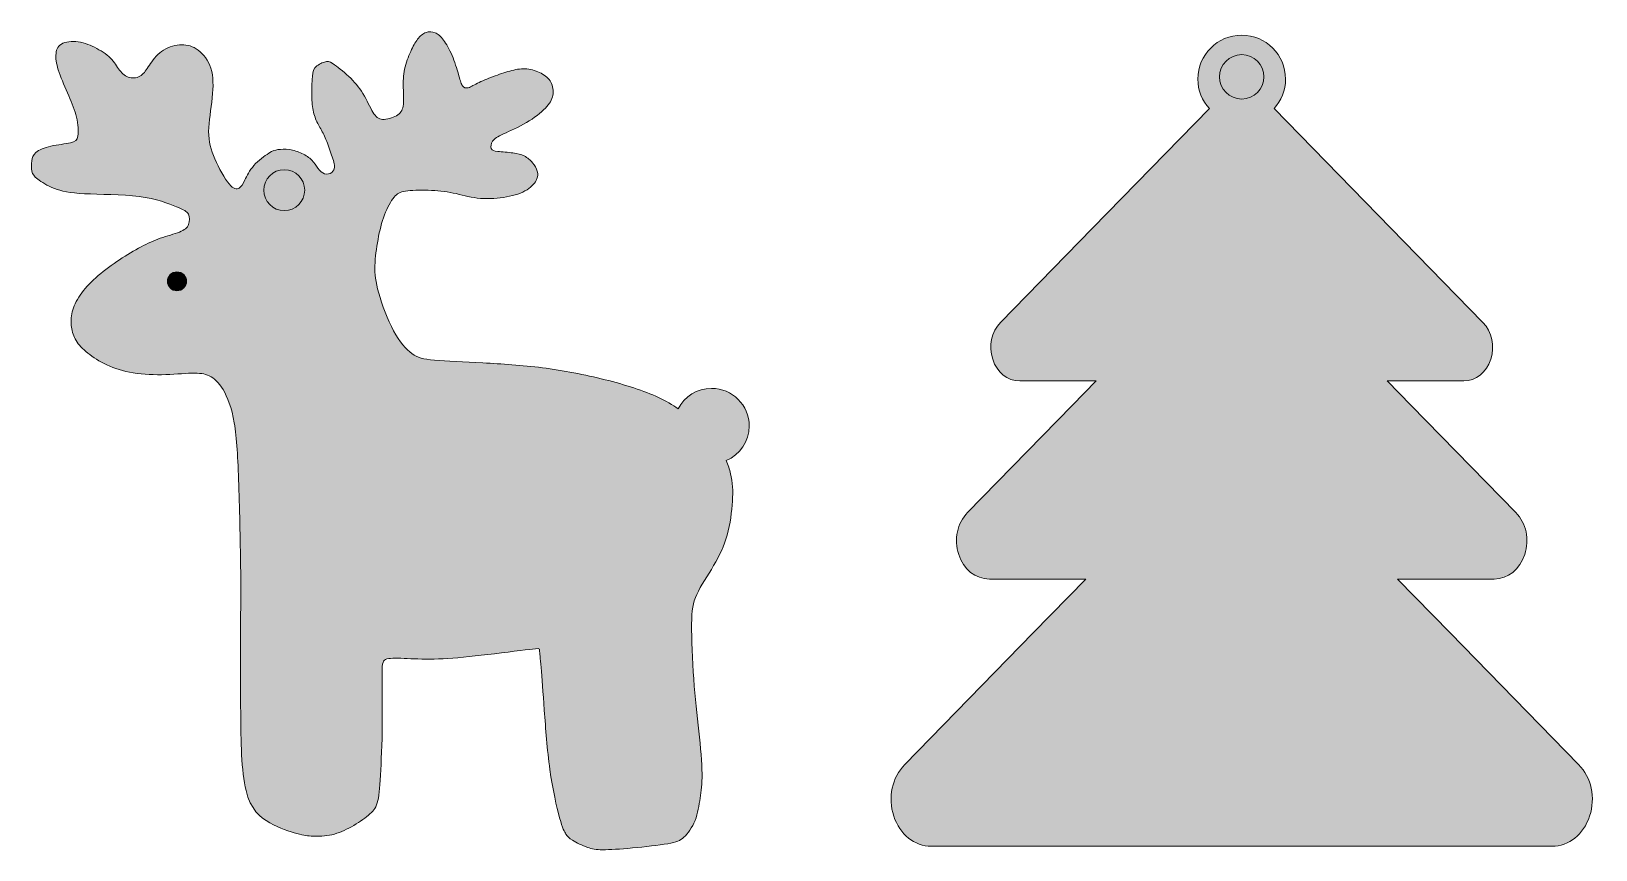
# Model space of a CAD drawing. Header units: centimetres. Extents: x -14 to 13.7, y 1.1 to 8.6.
# Drawn here: x -14 to -0.61, y 1.31 to 8.32 of the extents above; entities that cross this region are included whole.
import ezdxf

# ---------------------------------------------------------------- set-up
doc = ezdxf.new("R2010")
doc.units = ezdxf.units.CM
doc.header["$MEASUREMENT"] = 0
doc.layers.add('layer 1', color=7, linetype='Continuous')

msp = doc.modelspace()

# ---------------------------------------------------------------- hatches: boundary and pattern name
at = {"layer": 'layer 1', "true_color": 0xebecec}
h = msp.add_hatch(color=7, dxfattribs=at)
edge = h.paths.add_edge_path()
edge.add_spline(control_points=[(-12.15876, 1.81996), (-12.11813, 1.65618), (-12.03978, 1.59004), (-11.95612, 1.54274), (-11.87243, 1.49543), (-11.78344, 1.46694), (-11.72299, 1.45067), (-11.66253, 1.43439), (-11.6306, 1.43032), (-11.58514, 1.4288), (-11.53968, 1.42728), (-11.48068, 1.42828), (-11.42362, 1.44099), (-11.36654, 1.45372), (-11.3114, 1.47813), (-11.25723, 1.50865), (-11.20306, 1.53918), (-11.14986, 1.5758), (-11.11165, 1.60683), (-11.07344, 1.63786), (-11.05023, 1.66329), (-11.03573, 1.71263), (-11.0212, 1.76197), (-11.01541, 1.83524), (-11.00863, 1.94968), (-11.00186, 2.06413), (-10.99412, 2.21978), (-10.99268, 2.38459), (-10.99123, 2.54941), (-10.99606, 2.72336), (-10.9951, 2.82003), (-10.99412, 2.91667), (-10.98735, 2.936), (-10.95253, 2.94465), (-10.91771, 2.9533), (-10.85484, 2.95125), (-10.77891, 2.94821), (-10.70297, 2.94514), (-10.61399, 2.94108), (-10.51145, 2.94465), (-10.40891, 2.9482), (-10.29284, 2.9594), (-10.14581, 2.97619), (-9.99877, 2.99297), (-9.82079, 3.01536), (-9.73325, 3.02655), (-9.64572, 3.03773), (-9.64861, 3.03773), (-9.64764, 3.01689), (-9.64668, 2.99603), (-9.64185, 2.95431), (-9.63459, 2.87038), (-9.62733, 2.78645), (-9.61765, 2.66029), (-9.60653, 2.50566), (-9.59541, 2.35103), (-9.58283, 2.1679), (-9.55913, 1.99902), (-9.53543, 1.83014), (-9.50062, 1.67549), (-9.47546, 1.58445), (-9.45031, 1.49339), (-9.43485, 1.46592), (-9.4213, 1.44558), (-9.40775, 1.42524), (-9.39615, 1.41201), (-9.36423, 1.39268), (-9.33231, 1.37335), (-9.28008, 1.34791), (-9.23848, 1.33267), (-9.19688, 1.31739), (-9.16593, 1.3123), (-9.10644, 1.3123), (-9.04696, 1.3123), (-8.95893, 1.31739), (-8.8535, 1.32706), (-8.74806, 1.33672), (-8.62521, 1.35097), (-8.54977, 1.36369), (-8.47431, 1.37639), (-8.44626, 1.3876), (-8.41288, 1.41913), (-8.37951, 1.45067), (-8.34082, 1.50254), (-8.31665, 1.56309), (-8.29247, 1.62361), (-8.28279, 1.6928), (-8.2736, 1.75434), (-8.2644, 1.81589), (-8.2557, 1.86981), (-8.25715, 1.9629), (-8.2586, 2.05599), (-8.27022, 2.18825), (-8.28471, 2.32662), (-8.29922, 2.46497), (-8.31664, 2.60943), (-8.32874, 2.77323), (-8.34081, 2.93701), (-8.3476, 3.12013), (-8.34663, 3.24171), (-8.34566, 3.36329), (-8.33696, 3.42331), (-8.30262, 3.49707), (-8.26827, 3.57082), (-8.2083, 3.65831), (-8.15849, 3.74327), (-8.10868, 3.82821), (-8.06901, 3.91062), (-8.04242, 4.00523), (-8.01582, 4.09985), (-8.00227, 4.20666), (-7.99695, 4.29517), (-7.99162, 4.38369), (-7.99453, 4.45388), (-8.01291, 4.53019), (-8.02165, 4.56645), (-8.03388, 4.60409), (-8.05017, 4.64197), (-7.93463, 4.69079), (-7.85354, 4.80516), (-7.85354, 4.93851), (-7.85354, 5.11625), (-7.99761, 5.26029), (-8.17532, 5.26029), (-8.29987, 5.26029), (-8.40788, 5.18954), (-8.46137, 5.08602), (-8.51088, 5.11959), (-8.56586, 5.15171), (-8.63004, 5.1818), (-8.75482, 5.24029), (-8.91443, 5.29117), (-9.0871, 5.3344), (-9.25975, 5.37764), (-9.44548, 5.41325), (-9.62298, 5.43613), (-9.80048, 5.45902), (-9.96975, 5.46921), (-10.1313, 5.47785), (-10.29284, 5.48649), (-10.44662, 5.49361), (-10.54579, 5.50227), (-10.64493, 5.5109), (-10.68942, 5.52109), (-10.73925, 5.5572), (-10.78905, 5.59331), (-10.84419, 5.65537), (-10.89595, 5.75152), (-10.9477, 5.84765), (-10.99606, 5.97787), (-11.02363, 6.07554), (-11.05119, 6.1732), (-11.05798, 6.23832), (-11.05603, 6.31004), (-11.05411, 6.38176), (-11.04345, 6.46009), (-11.02943, 6.53488), (-11.01541, 6.60965), (-10.998, 6.68086), (-10.97381, 6.74394), (-10.94963, 6.80701), (-10.91868, 6.86194), (-10.89208, 6.89552), (-10.86547, 6.92909), (-10.84322, 6.94131), (-10.79487, 6.94842), (-10.7465, 6.95555), (-10.67201, 6.95759), (-10.59899, 6.95504), (-10.52595, 6.95249), (-10.45438, 6.94538), (-10.38618, 6.93165), (-10.31798, 6.91791), (-10.25317, 6.89755), (-10.18063, 6.88892), (-10.10809, 6.88027), (-10.02779, 6.88332), (-9.95573, 6.894), (-9.88367, 6.90467), (-9.81983, 6.923), (-9.77194, 6.94944), (-9.72407, 6.97589), (-9.69214, 7.01049), (-9.67617, 7.03999), (-9.66023, 7.06949), (-9.66023, 7.09391), (-9.66699, 7.11833), (-9.67376, 7.14275), (-9.6873, 7.16715), (-9.70665, 7.19005), (-9.72599, 7.21294), (-9.75114, 7.2343), (-9.77824, 7.24855), (-9.80531, 7.26278), (-9.83433, 7.2699), (-9.87544, 7.275), (-9.91655, 7.28008), (-9.96975, 7.28314), (-10.00409, 7.28721), (-10.03843, 7.29128), (-10.05391, 7.29636), (-10.06019, 7.31213), (-10.06648, 7.3279), (-10.06358, 7.35435), (-10.04859, 7.37572), (-10.03359, 7.39708), (-10.00651, 7.41335), (-9.95477, 7.43777), (-9.90302, 7.46219), (-9.8266, 7.49473), (-9.75985, 7.5339), (-9.69311, 7.57307), (-9.63604, 7.61886), (-9.59784, 7.65803), (-9.55963, 7.6972), (-9.54027, 7.72975), (-9.53351, 7.7674), (-9.52673, 7.80503), (-9.53253, 7.84776), (-9.55044, 7.88084), (-9.56833, 7.91389), (-9.59831, 7.93729), (-9.63459, 7.95611), (-9.67086, 7.97492), (-9.71341, 7.98918), (-9.75549, 7.99326), (-9.79758, 7.99731), (-9.83917, 7.99122), (-9.88415, 7.98002), (-9.92913, 7.96883), (-9.9775, 7.95256), (-10.02634, 7.93475), (-10.07519, 7.91695), (-10.12453, 7.89761), (-10.16419, 7.87828), (-10.20385, 7.85896), (-10.23383, 7.83962), (-10.25704, 7.83302), (-10.28026, 7.8264), (-10.29671, 7.8325), (-10.3088, 7.85183), (-10.32088, 7.87116), (-10.32862, 7.90372), (-10.34168, 7.95001), (-10.35474, 7.9963), (-10.37311, 8.05632), (-10.39586, 8.10922), (-10.41858, 8.16212), (-10.44568, 8.2079), (-10.46985, 8.24046), (-10.49403, 8.27301), (-10.51531, 8.29234), (-10.53998, 8.30303), (-10.56464, 8.31372), (-10.59269, 8.31574), (-10.61881, 8.30609), (-10.64493, 8.29641), (-10.66911, 8.27505), (-10.6904, 8.24758), (-10.71167, 8.22012), (-10.73006, 8.18654), (-10.74989, 8.1428), (-10.76971, 8.09905), (-10.791, 8.04513), (-10.80211, 7.99223), (-10.81324, 7.93932), (-10.81421, 7.88744), (-10.81277, 7.832), (-10.81132, 7.77655), (-10.80744, 7.71754), (-10.81421, 7.67634), (-10.82098, 7.63514), (-10.8384, 7.61174), (-10.87176, 7.59292), (-10.90514, 7.5741), (-10.95446, 7.55985), (-10.99025, 7.56189), (-11.02605, 7.56392), (-11.0483, 7.58223), (-11.07297, 7.62294), (-11.09762, 7.66363), (-11.12471, 7.7267), (-11.15856, 7.78214), (-11.19241, 7.83758), (-11.23305, 7.88541), (-11.27996, 7.93017), (-11.32687, 7.97492), (-11.38008, 8.01664), (-11.41394, 8.03802), (-11.44779, 8.05937), (-11.46231, 8.06039), (-11.48793, 8.05225), (-11.51356, 8.04411), (-11.55033, 8.02682), (-11.56967, 8.00189), (-11.58902, 7.97696), (-11.59095, 7.94442), (-11.59289, 7.9027), (-11.59482, 7.86099), (-11.59676, 7.81011), (-11.59578, 7.76128), (-11.59482, 7.71245), (-11.59095, 7.66566), (-11.58127, 7.62446), (-11.5716, 7.58326), (-11.55613, 7.54765), (-11.53921, 7.51559), (-11.52228, 7.48354), (-11.50389, 7.45507), (-11.48697, 7.41794), (-11.47004, 7.38081), (-11.45456, 7.33501), (-11.43859, 7.29025), (-11.42264, 7.24549), (-11.4062, 7.20175), (-11.40281, 7.17021), (-11.39942, 7.13867), (-11.40909, 7.11934), (-11.42554, 7.10713), (-11.44199, 7.09492), (-11.4652, 7.08983), (-11.48648, 7.09644), (-11.50776, 7.10306), (-11.52711, 7.12137), (-11.54355, 7.14325), (-11.55999, 7.16513), (-11.57353, 7.19056), (-11.5953, 7.21294), (-11.61707, 7.23532), (-11.64705, 7.25464), (-11.68042, 7.27042), (-11.7138, 7.28618), (-11.75055, 7.2984), (-11.78683, 7.30348), (-11.8231, 7.30856), (-11.85889, 7.30654), (-11.88549, 7.30297), (-11.9121, 7.2994), (-11.92951, 7.29432), (-11.96482, 7.27195), (-12.00012, 7.24956), (-12.05331, 7.20988), (-12.09105, 7.16715), (-12.12877, 7.12442), (-12.15102, 7.07864), (-12.16843, 7.04355), (-12.18584, 7.00845), (-12.19841, 6.98403), (-12.21824, 6.97285), (-12.23807, 6.96166), (-12.26516, 6.96369), (-12.30337, 7.00947), (-12.34158, 7.05526), (-12.39091, 7.14477), (-12.42524, 7.22362), (-12.45958, 7.30247), (-12.47892, 7.37063), (-12.47845, 7.4576), (-12.47797, 7.5446), (-12.45764, 7.6504), (-12.44749, 7.74654), (-12.43733, 7.84268), (-12.43733, 7.92915), (-12.45909, 7.99884), (-12.48087, 8.06852), (-12.5244, 8.12143), (-12.56889, 8.1545), (-12.61339, 8.18756), (-12.65885, 8.20078), (-12.70963, 8.20028), (-12.76042, 8.19977), (-12.81652, 8.18552), (-12.86344, 8.15551), (-12.91035, 8.12551), (-12.94807, 8.07971), (-12.97563, 8.04005), (-13.0032, 8.00037), (-13.02062, 7.96679), (-13.04674, 7.94493), (-13.07285, 7.92304), (-13.10767, 7.91288), (-13.14104, 7.91745), (-13.17441, 7.92203), (-13.20634, 7.94136), (-13.23101, 7.97036), (-13.25567, 7.99935), (-13.27308, 8.03802), (-13.30549, 8.07361), (-13.33789, 8.10922), (-13.38529, 8.14178), (-13.43559, 8.16874), (-13.48588, 8.1957), (-13.5391, 8.21706), (-13.59374, 8.22468), (-13.64839, 8.23232), (-13.70449, 8.22621), (-13.73835, 8.20586), (-13.77221, 8.18552), (-13.78382, 8.15093), (-13.78527, 8.11024), (-13.78672, 8.06955), (-13.77801, 8.02275), (-13.75721, 7.96273), (-13.73642, 7.9027), (-13.70353, 7.82945), (-13.67499, 7.76383), (-13.64647, 7.69821), (-13.62227, 7.64022), (-13.60825, 7.5802), (-13.59423, 7.52018), (-13.59035, 7.45812), (-13.59664, 7.42048), (-13.60293, 7.38284), (-13.61937, 7.36962), (-13.66146, 7.36046), (-13.70354, 7.35129), (-13.77124, 7.34621), (-13.82782, 7.33349), (-13.88442, 7.32078), (-13.92987, 7.30043), (-13.95599, 7.27907), (-13.98211, 7.2577), (-13.98888, 7.23532), (-13.99226, 7.20683), (-13.99566, 7.17834), (-13.99566, 7.14376), (-13.98985, 7.11782), (-13.98406, 7.09188), (-13.97244, 7.07458), (-13.94101, 7.05016), (-13.90957, 7.02574), (-13.8583, 6.9942), (-13.79833, 6.97081), (-13.73835, 6.9474), (-13.66967, 6.93215), (-13.54054, 6.92553), (-13.41141, 6.91892), (-13.22181, 6.92096), (-13.07381, 6.90162), (-12.92583, 6.8823), (-12.81941, 6.8416), (-12.75413, 6.81465), (-12.68883, 6.78768), (-12.66465, 6.77445), (-12.65208, 6.75004), (-12.6395, 6.72563), (-12.63853, 6.69003), (-12.64966, 6.66255), (-12.66078, 6.63508), (-12.684, 6.61576), (-12.72753, 6.59795), (-12.77105, 6.58015), (-12.83489, 6.56386), (-12.89197, 6.54403), (-12.94903, 6.52419), (-12.99935, 6.50078), (-13.05642, 6.47028), (-13.11348, 6.43975), (-13.17733, 6.4021), (-13.24067, 6.3604), (-13.30404, 6.31868), (-13.36692, 6.2729), (-13.42253, 6.22509), (-13.47815, 6.17727), (-13.52652, 6.12742), (-13.56375, 6.07758), (-13.60099, 6.02772), (-13.62711, 5.97787), (-13.64114, 5.93107), (-13.65517, 5.88428), (-13.65709, 5.84054), (-13.65323, 5.79933), (-13.64936, 5.75813), (-13.63969, 5.71946), (-13.61986, 5.68284), (-13.60003, 5.64621), (-13.57004, 5.61163), (-13.52894, 5.57602), (-13.48783, 5.54041), (-13.43559, 5.50379), (-13.3732, 5.47226), (-13.31082, 5.44072), (-13.23826, 5.41426), (-13.15459, 5.39799), (-13.07092, 5.38172), (-12.97612, 5.3756), (-12.88133, 5.37713), (-12.78654, 5.37865), (-12.69174, 5.38781), (-12.62354, 5.38985), (-12.55535, 5.39188), (-12.51374, 5.3868), (-12.47313, 5.36696), (-12.4325, 5.34712), (-12.39283, 5.31253), (-12.35511, 5.24946), (-12.31739, 5.18637), (-12.28159, 5.09482), (-12.25934, 4.96459), (-12.23709, 4.83437), (-12.22839, 4.66549), (-12.22066, 4.43405), (-12.21292, 4.20259), (-12.20615, 3.90858), (-12.20422, 3.68985), (-12.20227, 3.47112), (-12.20519, 3.32768), (-12.20615, 3.14303), (-12.20711, 2.95838), (-12.20615, 2.73253), (-12.20422, 2.48887), (-12.20227, 2.24522), (-12.19938, 1.98376), (-12.15876, 1.81996)], knot_values=[0, 0, 0, 0, 0.00584795, 0.00584795, 0.00584795, 0.01169591, 0.01169591, 0.01169591, 0.01754386, 0.01754386, 0.01754386, 0.02339181, 0.02339181, 0.02339181, 0.02923977, 0.02923977, 0.02923977, 0.03508772, 0.03508772, 0.03508772, 0.04093567, 0.04093567, 0.04093567, 0.04678363, 0.04678363, 0.04678363, 0.05263158, 0.05263158, 0.05263158, 0.05847953, 0.05847953, 0.05847953, 0.06432749, 0.06432749, 0.06432749, 0.07017544, 0.07017544, 0.07017544, 0.07602339, 0.07602339, 0.07602339, 0.08187135, 0.08187135, 0.08187135, 0.0877193, 0.0877193, 0.0877193, 0.09356725, 0.09356725, 0.09356725, 0.0994152, 0.0994152, 0.0994152, 0.10526316, 0.10526316, 0.10526316, 0.11111111, 0.11111111, 0.11111111, 0.11695906, 0.11695906, 0.11695906, 0.12280702, 0.12280702, 0.12280702, 0.12865497, 0.12865497, 0.12865497, 0.13450292, 0.13450292, 0.13450292, 0.14035088, 0.14035088, 0.14035088, 0.14619883, 0.14619883, 0.14619883, 0.15204678, 0.15204678, 0.15204678, 0.15789474, 0.15789474, 0.15789474, 0.16374269, 0.16374269, 0.16374269, 0.16959064, 0.16959064, 0.16959064, 0.1754386, 0.1754386, 0.1754386, 0.18128655, 0.18128655, 0.18128655, 0.1871345, 0.1871345, 0.1871345, 0.19298246, 0.19298246, 0.19298246, 0.19883041, 0.19883041, 0.19883041, 0.20467836, 0.20467836, 0.20467836, 0.21052632, 0.21052632, 0.21052632, 0.21637427, 0.21637427, 0.21637427, 0.22222222, 0.22222222, 0.22222222, 0.22807018, 0.22807018, 0.22807018, 0.23391813, 0.23391813, 0.23391813, 0.23976608, 0.23976608, 0.23976608, 0.24561404, 0.24561404, 0.24561404, 0.25146199, 0.25146199, 0.25146199, 0.25730994, 0.25730994, 0.25730994, 0.26315789, 0.26315789, 0.26315789, 0.26900585, 0.26900585, 0.26900585, 0.2748538, 0.2748538, 0.2748538, 0.28070175, 0.28070175, 0.28070175, 0.28654971, 0.28654971, 0.28654971, 0.29239766, 0.29239766, 0.29239766, 0.29824561, 0.29824561, 0.29824561, 0.30409357, 0.30409357, 0.30409357, 0.30994152, 0.30994152, 0.30994152, 0.31578947, 0.31578947, 0.31578947, 0.32163743, 0.32163743, 0.32163743, 0.32748538, 0.32748538, 0.32748538, 0.33333333, 0.33333333, 0.33333333, 0.33918129, 0.33918129, 0.33918129, 0.34502924, 0.34502924, 0.34502924, 0.35087719, 0.35087719, 0.35087719, 0.35672515, 0.35672515, 0.35672515, 0.3625731, 0.3625731, 0.3625731, 0.36842105, 0.36842105, 0.36842105, 0.37426901, 0.37426901, 0.37426901, 0.38011696, 0.38011696, 0.38011696, 0.38596491, 0.38596491, 0.38596491, 0.39181287, 0.39181287, 0.39181287, 0.39766082, 0.39766082, 0.39766082, 0.40350877, 0.40350877, 0.40350877, 0.40935673, 0.40935673, 0.40935673, 0.41520468, 0.41520468, 0.41520468, 0.42105263, 0.42105263, 0.42105263, 0.42690058, 0.42690058, 0.42690058, 0.43274854, 0.43274854, 0.43274854, 0.43859649, 0.43859649, 0.43859649, 0.44444444, 0.44444444, 0.44444444, 0.4502924, 0.4502924, 0.4502924, 0.45614035, 0.45614035, 0.45614035, 0.4619883, 0.4619883, 0.4619883, 0.46783626, 0.46783626, 0.46783626, 0.47368421, 0.47368421, 0.47368421, 0.47953216, 0.47953216, 0.47953216, 0.48538012, 0.48538012, 0.48538012, 0.49122807, 0.49122807, 0.49122807, 0.49707602, 0.49707602, 0.49707602, 0.50292398, 0.50292398, 0.50292398, 0.50877193, 0.50877193, 0.50877193, 0.51461988, 0.51461988, 0.51461988, 0.52046784, 0.52046784, 0.52046784, 0.52631579, 0.52631579, 0.52631579, 0.53216374, 0.53216374, 0.53216374, 0.5380117, 0.5380117, 0.5380117, 0.54385965, 0.54385965, 0.54385965, 0.5497076, 0.5497076, 0.5497076, 0.55555556, 0.55555556, 0.55555556, 0.56140351, 0.56140351, 0.56140351, 0.56725146, 0.56725146, 0.56725146, 0.57309942, 0.57309942, 0.57309942, 0.57894737, 0.57894737, 0.57894737, 0.58479532, 0.58479532, 0.58479532, 0.59064327, 0.59064327, 0.59064327, 0.59649123, 0.59649123, 0.59649123, 0.60233918, 0.60233918, 0.60233918, 0.60818713, 0.60818713, 0.60818713, 0.61403509, 0.61403509, 0.61403509, 0.61988304, 0.61988304, 0.61988304, 0.62573099, 0.62573099, 0.62573099, 0.63157895, 0.63157895, 0.63157895, 0.6374269, 0.6374269, 0.6374269, 0.64327485, 0.64327485, 0.64327485, 0.64912281, 0.64912281, 0.64912281, 0.65497076, 0.65497076, 0.65497076, 0.66081871, 0.66081871, 0.66081871, 0.66666667, 0.66666667, 0.66666667, 0.67251462, 0.67251462, 0.67251462, 0.67836257, 0.67836257, 0.67836257, 0.68421053, 0.68421053, 0.68421053, 0.69005848, 0.69005848, 0.69005848, 0.69590643, 0.69590643, 0.69590643, 0.70175439, 0.70175439, 0.70175439, 0.70760234, 0.70760234, 0.70760234, 0.71345029, 0.71345029, 0.71345029, 0.71929825, 0.71929825, 0.71929825, 0.7251462, 0.7251462, 0.7251462, 0.73099415, 0.73099415, 0.73099415, 0.73684211, 0.73684211, 0.73684211, 0.74269006, 0.74269006, 0.74269006, 0.74853801, 0.74853801, 0.74853801, 0.75438596, 0.75438596, 0.75438596, 0.76023392, 0.76023392, 0.76023392, 0.76608187, 0.76608187, 0.76608187, 0.77192982, 0.77192982, 0.77192982, 0.77777778, 0.77777778, 0.77777778, 0.78362573, 0.78362573, 0.78362573, 0.78947368, 0.78947368, 0.78947368, 0.79532164, 0.79532164, 0.79532164, 0.80116959, 0.80116959, 0.80116959, 0.80701754, 0.80701754, 0.80701754, 0.8128655, 0.8128655, 0.8128655, 0.81871345, 0.81871345, 0.81871345, 0.8245614, 0.8245614, 0.8245614, 0.83040936, 0.83040936, 0.83040936, 0.83625731, 0.83625731, 0.83625731, 0.84210526, 0.84210526, 0.84210526, 0.84795322, 0.84795322, 0.84795322, 0.85380117, 0.85380117, 0.85380117, 0.85964912, 0.85964912, 0.85964912, 0.86549708, 0.86549708, 0.86549708, 0.87134503, 0.87134503, 0.87134503, 0.87719298, 0.87719298, 0.87719298, 0.88304094, 0.88304094, 0.88304094, 0.88888889, 0.88888889, 0.88888889, 0.89473684, 0.89473684, 0.89473684, 0.9005848, 0.9005848, 0.9005848, 0.90643275, 0.90643275, 0.90643275, 0.9122807, 0.9122807, 0.9122807, 0.91812865, 0.91812865, 0.91812865, 0.92397661, 0.92397661, 0.92397661, 0.92982456, 0.92982456, 0.92982456, 0.93567251, 0.93567251, 0.93567251, 0.94152047, 0.94152047, 0.94152047, 0.94736842, 0.94736842, 0.94736842, 0.95321637, 0.95321637, 0.95321637, 0.95906433, 0.95906433, 0.95906433, 0.96491228, 0.96491228, 0.96491228, 0.97076023, 0.97076023, 0.97076023, 0.97660819, 0.97660819, 0.97660819, 0.98245614, 0.98245614, 0.98245614, 0.98830409, 0.98830409, 0.98830409, 0.99415205, 0.99415205, 0.99415205, 1, 1, 1, 1], degree=3, periodic=1)
h = msp.add_hatch(color=7, dxfattribs=at)
edge = h.paths.add_edge_path()
edge.add_spline(control_points=[(-3.36363, 7.65428), (-3.36363, 7.65428), (-2.36437, 6.63096), (-2.36437, 6.63096), (-2.36437, 6.63096), (-1.57722, 5.82486), (-1.57722, 5.82486), (-1.49877, 5.74452), (-1.47274, 5.62257), (-1.50982, 5.50913), (-1.5469, 5.3957), (-1.63614, 5.3243), (-1.74085, 5.3243), (-1.74085, 5.3243), (-2.39567, 5.3243), (-2.39567, 5.3243), (-2.39567, 5.3243), (-2.19017, 5.11386), (-2.19017, 5.11386), (-2.19017, 5.11386), (-1.29555, 4.19769), (-1.29555, 4.19769), (-1.20639, 4.10638), (-1.1768, 3.96779), (-1.21894, 3.83886), (-1.26109, 3.70994), (-1.36251, 3.6288), (-1.48151, 3.6288), (-1.48151, 3.6288), (-2.3076, 3.6288), (-2.3076, 3.6288), (-2.3076, 3.6288), (-1.85755, 3.16791), (-1.85755, 3.16791), (-1.85755, 3.16791), (-0.75772, 2.0416), (-0.75772, 2.0416), (-0.64811, 1.92935), (-0.61172, 1.75896), (-0.66354, 1.60048), (-0.71535, 1.44197), (-0.84003, 1.34222), (-0.98633, 1.34222), (-0.98633, 1.34222), (-3.64031, 1.34222), (-3.64031, 1.34222), (-3.64031, 1.34222), (-6.29429, 1.34222), (-6.29429, 1.34222), (-6.44059, 1.34222), (-6.56527, 1.44197), (-6.61708, 1.60048), (-6.6689, 1.75896), (-6.63251, 1.92935), (-6.5229, 2.0416), (-6.5229, 2.0416), (-5.42307, 3.16791), (-5.42307, 3.16791), (-5.42307, 3.16791), (-4.97302, 3.6288), (-4.97302, 3.6288), (-4.97302, 3.6288), (-5.79911, 3.6288), (-5.79911, 3.6288), (-5.91811, 3.6288), (-6.01953, 3.70994), (-6.06168, 3.83886), (-6.10382, 3.96779), (-6.07423, 4.10638), (-5.98507, 4.19769), (-5.98507, 4.19769), (-5.09045, 5.11386), (-5.09045, 5.11386), (-5.09045, 5.11386), (-4.88495, 5.3243), (-4.88495, 5.3243), (-4.88495, 5.3243), (-5.53977, 5.3243), (-5.53977, 5.3243), (-5.64448, 5.3243), (-5.73372, 5.3957), (-5.7708, 5.50913), (-5.80788, 5.62257), (-5.78185, 5.74452), (-5.7034, 5.82486), (-5.7034, 5.82486), (-4.91625, 6.63096), (-4.91625, 6.63096), (-4.91625, 6.63096), (-3.91699, 7.65428), (-3.91699, 7.65428), (-3.97805, 7.72098), (-4.01531, 7.80983), (-4.01531, 7.90739), (-4.01531, 8.11451), (-3.84742, 8.28238), (-3.64031, 8.28238), (-3.4332, 8.28238), (-3.26531, 8.11451), (-3.26531, 7.90739), (-3.26531, 7.80983), (-3.30257, 7.72098), (-3.36363, 7.65428)], knot_values=[0, 0, 0, 0, 0.02941176, 0.02941176, 0.02941176, 0.05882353, 0.05882353, 0.05882353, 0.08823529, 0.08823529, 0.08823529, 0.11764706, 0.11764706, 0.11764706, 0.14705882, 0.14705882, 0.14705882, 0.17647059, 0.17647059, 0.17647059, 0.20588235, 0.20588235, 0.20588235, 0.23529412, 0.23529412, 0.23529412, 0.26470588, 0.26470588, 0.26470588, 0.29411765, 0.29411765, 0.29411765, 0.32352941, 0.32352941, 0.32352941, 0.35294118, 0.35294118, 0.35294118, 0.38235294, 0.38235294, 0.38235294, 0.41176471, 0.41176471, 0.41176471, 0.44117647, 0.44117647, 0.44117647, 0.47058824, 0.47058824, 0.47058824, 0.5, 0.5, 0.5, 0.52941176, 0.52941176, 0.52941176, 0.55882353, 0.55882353, 0.55882353, 0.58823529, 0.58823529, 0.58823529, 0.61764706, 0.61764706, 0.61764706, 0.64705882, 0.64705882, 0.64705882, 0.67647059, 0.67647059, 0.67647059, 0.70588235, 0.70588235, 0.70588235, 0.73529412, 0.73529412, 0.73529412, 0.76470588, 0.76470588, 0.76470588, 0.79411765, 0.79411765, 0.79411765, 0.82352941, 0.82352941, 0.82352941, 0.85294118, 0.85294118, 0.85294118, 0.88235294, 0.88235294, 0.88235294, 0.91176471, 0.91176471, 0.91176471, 0.94117647, 0.94117647, 0.94117647, 0.97058824, 0.97058824, 0.97058824, 1, 1, 1, 1], degree=3, periodic=1)
at = {"layer": 'layer 1', "true_color": 0xfefefe}
h = msp.add_hatch(color=7, dxfattribs=at)
edge = h.paths.add_edge_path()
edge.add_spline(control_points=[(-3.64031, 8.11594), (-3.53538, 8.11594), (-3.45031, 8.03088), (-3.45031, 7.92594), (-3.45031, 7.821), (-3.53538, 7.73594), (-3.64031, 7.73594), (-3.74524, 7.73594), (-3.83031, 7.821), (-3.83031, 7.92594), (-3.83031, 8.03088), (-3.74524, 8.11594), (-3.64031, 8.11594)], knot_values=[0, 0, 0, 0, 0.25, 0.25, 0.25, 0.5, 0.5, 0.5, 0.75, 0.75, 0.75, 1, 1, 1, 1], degree=3, periodic=1)
h = msp.add_hatch(color=7, dxfattribs=at)
edge = h.paths.add_edge_path()
edge.add_arc((-11.83146, 6.95608), 0.175, 90, 450)
at = {"layer": 'layer 1', "true_color": 0x2b2a29}
h = msp.add_hatch(color=250, dxfattribs=at)
edge = h.paths.add_edge_path()
edge.add_ellipse((-12.74921, 6.17619), major_axis=(0.08182, 0), ratio=0.98716695, start_angle=0, end_angle=360)

# ---------------------------------------------------------------- linework, layer by layer
at = {"layer": 'layer 1', "color": 250, "lineweight": 20}
for centre, major_axis, ratio in [((-11.83146, 6.95608), (0, 0.175), 1), ((-12.74921, 6.17619), (0.08182, 0), 0.98716695)]:
    msp.add_ellipse(centre, major_axis=major_axis, ratio=ratio, dxfattribs=at)
for points, knots in [([(-12.15876, 1.81996), (-12.11813, 1.65618), (-12.03978, 1.59004), (-11.95612, 1.54274), (-11.87243, 1.49543), (-11.78344, 1.46694), (-11.72299, 1.45067), (-11.66253, 1.43439), (-11.6306, 1.43032), (-11.58514, 1.4288), (-11.53968, 1.42728), (-11.48068, 1.42828), (-11.42362, 1.44099), (-11.36654, 1.45372), (-11.3114, 1.47813), (-11.25723, 1.50865), (-11.20306, 1.53918), (-11.14986, 1.5758), (-11.11165, 1.60683), (-11.07344, 1.63786), (-11.05023, 1.66329), (-11.03573, 1.71263), (-11.0212, 1.76197), (-11.01541, 1.83524), (-11.00863, 1.94968), (-11.00186, 2.06413), (-10.99412, 2.21978), (-10.99268, 2.38459), (-10.99123, 2.54941), (-10.99606, 2.72336), (-10.9951, 2.82003), (-10.99412, 2.91667), (-10.98735, 2.936), (-10.95253, 2.94465), (-10.91771, 2.9533), (-10.85484, 2.95125), (-10.77891, 2.94821), (-10.70297, 2.94514), (-10.61399, 2.94108), (-10.51145, 2.94465), (-10.40891, 2.9482), (-10.29284, 2.9594), (-10.14581, 2.97619), (-9.99877, 2.99297), (-9.82079, 3.01536), (-9.73325, 3.02655), (-9.64572, 3.03773), (-9.64861, 3.03773), (-9.64764, 3.01689), (-9.64668, 2.99603), (-9.64185, 2.95431), (-9.63459, 2.87038), (-9.62733, 2.78645), (-9.61765, 2.66029), (-9.60653, 2.50566), (-9.59541, 2.35103), (-9.58283, 2.1679), (-9.55913, 1.99902), (-9.53543, 1.83014), (-9.50062, 1.67549), (-9.47546, 1.58445), (-9.45031, 1.49339), (-9.43485, 1.46592), (-9.4213, 1.44558), (-9.40775, 1.42524), (-9.39615, 1.41201), (-9.36423, 1.39268), (-9.33231, 1.37335), (-9.28008, 1.34791), (-9.23848, 1.33267), (-9.19688, 1.31739), (-9.16593, 1.3123), (-9.10644, 1.3123), (-9.04696, 1.3123), (-8.95893, 1.31739), (-8.8535, 1.32706), (-8.74806, 1.33672), (-8.62521, 1.35097), (-8.54977, 1.36369), (-8.47431, 1.37639), (-8.44626, 1.3876), (-8.41288, 1.41913), (-8.37951, 1.45067), (-8.34082, 1.50254), (-8.31665, 1.56309), (-8.29247, 1.62361), (-8.28279, 1.6928), (-8.2736, 1.75434), (-8.2644, 1.81589), (-8.2557, 1.86981), (-8.25715, 1.9629), (-8.2586, 2.05599), (-8.27022, 2.18825), (-8.28471, 2.32662), (-8.29922, 2.46497), (-8.31664, 2.60943), (-8.32874, 2.77323), (-8.34081, 2.93701), (-8.3476, 3.12013), (-8.34663, 3.24171), (-8.34566, 3.36329), (-8.33696, 3.42331), (-8.30262, 3.49707), (-8.26827, 3.57082), (-8.2083, 3.65831), (-8.15849, 3.74327), (-8.10868, 3.82821), (-8.06901, 3.91062), (-8.04242, 4.00523), (-8.01582, 4.09985), (-8.00227, 4.20666), (-7.99695, 4.29517), (-7.99162, 4.38369), (-7.99453, 4.45388), (-8.01291, 4.53019), (-8.02165, 4.56645), (-8.03388, 4.60409), (-8.05017, 4.64197), (-7.93463, 4.69079), (-7.85354, 4.80516), (-7.85354, 4.93851), (-7.85354, 5.11625), (-7.99761, 5.26029), (-8.17532, 5.26029), (-8.29987, 5.26029), (-8.40788, 5.18954), (-8.46137, 5.08602), (-8.51088, 5.11959), (-8.56586, 5.15171), (-8.63004, 5.1818), (-8.75482, 5.24029), (-8.91443, 5.29117), (-9.0871, 5.3344), (-9.25975, 5.37764), (-9.44548, 5.41325), (-9.62298, 5.43613), (-9.80048, 5.45902), (-9.96975, 5.46921), (-10.1313, 5.47785), (-10.29284, 5.48649), (-10.44662, 5.49361), (-10.54579, 5.50227), (-10.64493, 5.5109), (-10.68942, 5.52109), (-10.73925, 5.5572), (-10.78905, 5.59331), (-10.84419, 5.65537), (-10.89595, 5.75152), (-10.9477, 5.84765), (-10.99606, 5.97787), (-11.02363, 6.07554), (-11.05119, 6.1732), (-11.05798, 6.23832), (-11.05603, 6.31004), (-11.05411, 6.38176), (-11.04345, 6.46009), (-11.02943, 6.53488), (-11.01541, 6.60965), (-10.998, 6.68086), (-10.97381, 6.74394), (-10.94963, 6.80701), (-10.91868, 6.86194), (-10.89208, 6.89552), (-10.86547, 6.92909), (-10.84322, 6.94131), (-10.79487, 6.94842), (-10.7465, 6.95555), (-10.67201, 6.95759), (-10.59899, 6.95504), (-10.52595, 6.95249), (-10.45438, 6.94538), (-10.38618, 6.93165), (-10.31798, 6.91791), (-10.25317, 6.89755), (-10.18063, 6.88892), (-10.10809, 6.88027), (-10.02779, 6.88332), (-9.95573, 6.894), (-9.88367, 6.90467), (-9.81983, 6.923), (-9.77194, 6.94944), (-9.72407, 6.97589), (-9.69214, 7.01049), (-9.67617, 7.03999), (-9.66023, 7.06949), (-9.66023, 7.09391), (-9.66699, 7.11833), (-9.67376, 7.14275), (-9.6873, 7.16715), (-9.70665, 7.19005), (-9.72599, 7.21294), (-9.75114, 7.2343), (-9.77824, 7.24855), (-9.80531, 7.26278), (-9.83433, 7.2699), (-9.87544, 7.275), (-9.91655, 7.28008), (-9.96975, 7.28314), (-10.00409, 7.28721), (-10.03843, 7.29128), (-10.05391, 7.29636), (-10.06019, 7.31213), (-10.06648, 7.3279), (-10.06358, 7.35435), (-10.04859, 7.37572), (-10.03359, 7.39708), (-10.00651, 7.41335), (-9.95477, 7.43777), (-9.90302, 7.46219), (-9.8266, 7.49473), (-9.75985, 7.5339), (-9.69311, 7.57307), (-9.63604, 7.61886), (-9.59784, 7.65803), (-9.55963, 7.6972), (-9.54027, 7.72975), (-9.53351, 7.7674), (-9.52673, 7.80503), (-9.53253, 7.84776), (-9.55044, 7.88084), (-9.56833, 7.91389), (-9.59831, 7.93729), (-9.63459, 7.95611), (-9.67086, 7.97492), (-9.71341, 7.98918), (-9.75549, 7.99326), (-9.79758, 7.99731), (-9.83917, 7.99122), (-9.88415, 7.98002), (-9.92913, 7.96883), (-9.9775, 7.95256), (-10.02634, 7.93475), (-10.07519, 7.91695), (-10.12453, 7.89761), (-10.16419, 7.87828), (-10.20385, 7.85896), (-10.23383, 7.83962), (-10.25704, 7.83302), (-10.28026, 7.8264), (-10.29671, 7.8325), (-10.3088, 7.85183), (-10.32088, 7.87116), (-10.32862, 7.90372), (-10.34168, 7.95001), (-10.35474, 7.9963), (-10.37311, 8.05632), (-10.39586, 8.10922), (-10.41858, 8.16212), (-10.44568, 8.2079), (-10.46985, 8.24046), (-10.49403, 8.27301), (-10.51531, 8.29234), (-10.53998, 8.30303), (-10.56464, 8.31372), (-10.59269, 8.31574), (-10.61881, 8.30609), (-10.64493, 8.29641), (-10.66911, 8.27505), (-10.6904, 8.24758), (-10.71167, 8.22012), (-10.73006, 8.18654), (-10.74989, 8.1428), (-10.76971, 8.09905), (-10.791, 8.04513), (-10.80211, 7.99223), (-10.81324, 7.93932), (-10.81421, 7.88744), (-10.81277, 7.832), (-10.81132, 7.77655), (-10.80744, 7.71754), (-10.81421, 7.67634), (-10.82098, 7.63514), (-10.8384, 7.61174), (-10.87176, 7.59292), (-10.90514, 7.5741), (-10.95446, 7.55985), (-10.99025, 7.56189), (-11.02605, 7.56392), (-11.0483, 7.58223), (-11.07297, 7.62294), (-11.09762, 7.66363), (-11.12471, 7.7267), (-11.15856, 7.78214), (-11.19241, 7.83758), (-11.23305, 7.88541), (-11.27996, 7.93017), (-11.32687, 7.97492), (-11.38008, 8.01664), (-11.41394, 8.03802), (-11.44779, 8.05937), (-11.46231, 8.06039), (-11.48793, 8.05225), (-11.51356, 8.04411), (-11.55033, 8.02682), (-11.56967, 8.00189), (-11.58902, 7.97696), (-11.59095, 7.94442), (-11.59289, 7.9027), (-11.59482, 7.86099), (-11.59676, 7.81011), (-11.59578, 7.76128), (-11.59482, 7.71245), (-11.59095, 7.66566), (-11.58127, 7.62446), (-11.5716, 7.58326), (-11.55613, 7.54765), (-11.53921, 7.51559), (-11.52228, 7.48354), (-11.50389, 7.45507), (-11.48697, 7.41794), (-11.47004, 7.38081), (-11.45456, 7.33501), (-11.43859, 7.29025), (-11.42264, 7.24549), (-11.4062, 7.20175), (-11.40281, 7.17021), (-11.39942, 7.13867), (-11.40909, 7.11934), (-11.42554, 7.10713), (-11.44199, 7.09492), (-11.4652, 7.08983), (-11.48648, 7.09644), (-11.50776, 7.10306), (-11.52711, 7.12137), (-11.54355, 7.14325), (-11.55999, 7.16513), (-11.57353, 7.19056), (-11.5953, 7.21294), (-11.61707, 7.23532), (-11.64705, 7.25464), (-11.68042, 7.27042), (-11.7138, 7.28618), (-11.75055, 7.2984), (-11.78683, 7.30348), (-11.8231, 7.30856), (-11.85889, 7.30654), (-11.88549, 7.30297), (-11.9121, 7.2994), (-11.92951, 7.29432), (-11.96482, 7.27195), (-12.00012, 7.24956), (-12.05331, 7.20988), (-12.09105, 7.16715), (-12.12877, 7.12442), (-12.15102, 7.07864), (-12.16843, 7.04355), (-12.18584, 7.00845), (-12.19841, 6.98403), (-12.21824, 6.97285), (-12.23807, 6.96166), (-12.26516, 6.96369), (-12.30337, 7.00947), (-12.34158, 7.05526), (-12.39091, 7.14477), (-12.42524, 7.22362), (-12.45958, 7.30247), (-12.47892, 7.37063), (-12.47845, 7.4576), (-12.47797, 7.5446), (-12.45764, 7.6504), (-12.44749, 7.74654), (-12.43733, 7.84268), (-12.43733, 7.92915), (-12.45909, 7.99884), (-12.48087, 8.06852), (-12.5244, 8.12143), (-12.56889, 8.1545), (-12.61339, 8.18756), (-12.65885, 8.20078), (-12.70963, 8.20028), (-12.76042, 8.19977), (-12.81652, 8.18552), (-12.86344, 8.15551), (-12.91035, 8.12551), (-12.94807, 8.07971), (-12.97563, 8.04005), (-13.0032, 8.00037), (-13.02062, 7.96679), (-13.04674, 7.94493), (-13.07285, 7.92304), (-13.10767, 7.91288), (-13.14104, 7.91745), (-13.17441, 7.92203), (-13.20634, 7.94136), (-13.23101, 7.97036), (-13.25567, 7.99935), (-13.27308, 8.03802), (-13.30549, 8.07361), (-13.33789, 8.10922), (-13.38529, 8.14178), (-13.43559, 8.16874), (-13.48588, 8.1957), (-13.5391, 8.21706), (-13.59374, 8.22468), (-13.64839, 8.23232), (-13.70449, 8.22621), (-13.73835, 8.20586), (-13.77221, 8.18552), (-13.78382, 8.15093), (-13.78527, 8.11024), (-13.78672, 8.06955), (-13.77801, 8.02275), (-13.75721, 7.96273), (-13.73642, 7.9027), (-13.70353, 7.82945), (-13.67499, 7.76383), (-13.64647, 7.69821), (-13.62227, 7.64022), (-13.60825, 7.5802), (-13.59423, 7.52018), (-13.59035, 7.45812), (-13.59664, 7.42048), (-13.60293, 7.38284), (-13.61937, 7.36962), (-13.66146, 7.36046), (-13.70354, 7.35129), (-13.77124, 7.34621), (-13.82782, 7.33349), (-13.88442, 7.32078), (-13.92987, 7.30043), (-13.95599, 7.27907), (-13.98211, 7.2577), (-13.98888, 7.23532), (-13.99226, 7.20683), (-13.99566, 7.17834), (-13.99566, 7.14376), (-13.98985, 7.11782), (-13.98406, 7.09188), (-13.97244, 7.07458), (-13.94101, 7.05016), (-13.90957, 7.02574), (-13.8583, 6.9942), (-13.79833, 6.97081), (-13.73835, 6.9474), (-13.66967, 6.93215), (-13.54054, 6.92553), (-13.41141, 6.91892), (-13.22181, 6.92096), (-13.07381, 6.90162), (-12.92583, 6.8823), (-12.81941, 6.8416), (-12.75413, 6.81465), (-12.68883, 6.78768), (-12.66465, 6.77445), (-12.65208, 6.75004), (-12.6395, 6.72563), (-12.63853, 6.69003), (-12.64966, 6.66255), (-12.66078, 6.63508), (-12.684, 6.61576), (-12.72753, 6.59795), (-12.77105, 6.58015), (-12.83489, 6.56386), (-12.89197, 6.54403), (-12.94903, 6.52419), (-12.99935, 6.50078), (-13.05642, 6.47028), (-13.11348, 6.43975), (-13.17733, 6.4021), (-13.24067, 6.3604), (-13.30404, 6.31868), (-13.36692, 6.2729), (-13.42253, 6.22509), (-13.47815, 6.17727), (-13.52652, 6.12742), (-13.56375, 6.07758), (-13.60099, 6.02772), (-13.62711, 5.97787), (-13.64114, 5.93107), (-13.65517, 5.88428), (-13.65709, 5.84054), (-13.65323, 5.79933), (-13.64936, 5.75813), (-13.63969, 5.71946), (-13.61986, 5.68284), (-13.60003, 5.64621), (-13.57004, 5.61163), (-13.52894, 5.57602), (-13.48783, 5.54041), (-13.43559, 5.50379), (-13.3732, 5.47226), (-13.31082, 5.44072), (-13.23826, 5.41426), (-13.15459, 5.39799), (-13.07092, 5.38172), (-12.97612, 5.3756), (-12.88133, 5.37713), (-12.78654, 5.37865), (-12.69174, 5.38781), (-12.62354, 5.38985), (-12.55535, 5.39188), (-12.51374, 5.3868), (-12.47313, 5.36696), (-12.4325, 5.34712), (-12.39283, 5.31253), (-12.35511, 5.24946), (-12.31739, 5.18637), (-12.28159, 5.09482), (-12.25934, 4.96459), (-12.23709, 4.83437), (-12.22839, 4.66549), (-12.22066, 4.43405), (-12.21292, 4.20259), (-12.20615, 3.90858), (-12.20422, 3.68985), (-12.20227, 3.47112), (-12.20519, 3.32768), (-12.20615, 3.14303), (-12.20711, 2.95838), (-12.20615, 2.73253), (-12.20422, 2.48887), (-12.20227, 2.24522), (-12.19938, 1.98376), (-12.15876, 1.81996)], [0, 0, 0, 0, 0.00584795, 0.00584795, 0.00584795, 0.01169591, 0.01169591, 0.01169591, 0.01754386, 0.01754386, 0.01754386, 0.02339181, 0.02339181, 0.02339181, 0.02923977, 0.02923977, 0.02923977, 0.03508772, 0.03508772, 0.03508772, 0.04093567, 0.04093567, 0.04093567, 0.04678363, 0.04678363, 0.04678363, 0.05263158, 0.05263158, 0.05263158, 0.05847953, 0.05847953, 0.05847953, 0.06432749, 0.06432749, 0.06432749, 0.07017544, 0.07017544, 0.07017544, 0.07602339, 0.07602339, 0.07602339, 0.08187135, 0.08187135, 0.08187135, 0.0877193, 0.0877193, 0.0877193, 0.09356725, 0.09356725, 0.09356725, 0.0994152, 0.0994152, 0.0994152, 0.10526316, 0.10526316, 0.10526316, 0.11111111, 0.11111111, 0.11111111, 0.11695906, 0.11695906, 0.11695906, 0.12280702, 0.12280702, 0.12280702, 0.12865497, 0.12865497, 0.12865497, 0.13450292, 0.13450292, 0.13450292, 0.14035088, 0.14035088, 0.14035088, 0.14619883, 0.14619883, 0.14619883, 0.15204678, 0.15204678, 0.15204678, 0.15789474, 0.15789474, 0.15789474, 0.16374269, 0.16374269, 0.16374269, 0.16959064, 0.16959064, 0.16959064, 0.1754386, 0.1754386, 0.1754386, 0.18128655, 0.18128655, 0.18128655, 0.1871345, 0.1871345, 0.1871345, 0.19298246, 0.19298246, 0.19298246, 0.19883041, 0.19883041, 0.19883041, 0.20467836, 0.20467836, 0.20467836, 0.21052632, 0.21052632, 0.21052632, 0.21637427, 0.21637427, 0.21637427, 0.22222222, 0.22222222, 0.22222222, 0.22807018, 0.22807018, 0.22807018, 0.23391813, 0.23391813, 0.23391813, 0.23976608, 0.23976608, 0.23976608, 0.24561404, 0.24561404, 0.24561404, 0.25146199, 0.25146199, 0.25146199, 0.25730994, 0.25730994, 0.25730994, 0.26315789, 0.26315789, 0.26315789, 0.26900585, 0.26900585, 0.26900585, 0.2748538, 0.2748538, 0.2748538, 0.28070175, 0.28070175, 0.28070175, 0.28654971, 0.28654971, 0.28654971, 0.29239766, 0.29239766, 0.29239766, 0.29824561, 0.29824561, 0.29824561, 0.30409357, 0.30409357, 0.30409357, 0.30994152, 0.30994152, 0.30994152, 0.31578947, 0.31578947, 0.31578947, 0.32163743, 0.32163743, 0.32163743, 0.32748538, 0.32748538, 0.32748538, 0.33333333, 0.33333333, 0.33333333, 0.33918129, 0.33918129, 0.33918129, 0.34502924, 0.34502924, 0.34502924, 0.35087719, 0.35087719, 0.35087719, 0.35672515, 0.35672515, 0.35672515, 0.3625731, 0.3625731, 0.3625731, 0.36842105, 0.36842105, 0.36842105, 0.37426901, 0.37426901, 0.37426901, 0.38011696, 0.38011696, 0.38011696, 0.38596491, 0.38596491, 0.38596491, 0.39181287, 0.39181287, 0.39181287, 0.39766082, 0.39766082, 0.39766082, 0.40350877, 0.40350877, 0.40350877, 0.40935673, 0.40935673, 0.40935673, 0.41520468, 0.41520468, 0.41520468, 0.42105263, 0.42105263, 0.42105263, 0.42690058, 0.42690058, 0.42690058, 0.43274854, 0.43274854, 0.43274854, 0.43859649, 0.43859649, 0.43859649, 0.44444444, 0.44444444, 0.44444444, 0.4502924, 0.4502924, 0.4502924, 0.45614035, 0.45614035, 0.45614035, 0.4619883, 0.4619883, 0.4619883, 0.46783626, 0.46783626, 0.46783626, 0.47368421, 0.47368421, 0.47368421, 0.47953216, 0.47953216, 0.47953216, 0.48538012, 0.48538012, 0.48538012, 0.49122807, 0.49122807, 0.49122807, 0.49707602, 0.49707602, 0.49707602, 0.50292398, 0.50292398, 0.50292398, 0.50877193, 0.50877193, 0.50877193, 0.51461988, 0.51461988, 0.51461988, 0.52046784, 0.52046784, 0.52046784, 0.52631579, 0.52631579, 0.52631579, 0.53216374, 0.53216374, 0.53216374, 0.5380117, 0.5380117, 0.5380117, 0.54385965, 0.54385965, 0.54385965, 0.5497076, 0.5497076, 0.5497076, 0.55555556, 0.55555556, 0.55555556, 0.56140351, 0.56140351, 0.56140351, 0.56725146, 0.56725146, 0.56725146, 0.57309942, 0.57309942, 0.57309942, 0.57894737, 0.57894737, 0.57894737, 0.58479532, 0.58479532, 0.58479532, 0.59064327, 0.59064327, 0.59064327, 0.59649123, 0.59649123, 0.59649123, 0.60233918, 0.60233918, 0.60233918, 0.60818713, 0.60818713, 0.60818713, 0.61403509, 0.61403509, 0.61403509, 0.61988304, 0.61988304, 0.61988304, 0.62573099, 0.62573099, 0.62573099, 0.63157895, 0.63157895, 0.63157895, 0.6374269, 0.6374269, 0.6374269, 0.64327485, 0.64327485, 0.64327485, 0.64912281, 0.64912281, 0.64912281, 0.65497076, 0.65497076, 0.65497076, 0.66081871, 0.66081871, 0.66081871, 0.66666667, 0.66666667, 0.66666667, 0.67251462, 0.67251462, 0.67251462, 0.67836257, 0.67836257, 0.67836257, 0.68421053, 0.68421053, 0.68421053, 0.69005848, 0.69005848, 0.69005848, 0.69590643, 0.69590643, 0.69590643, 0.70175439, 0.70175439, 0.70175439, 0.70760234, 0.70760234, 0.70760234, 0.71345029, 0.71345029, 0.71345029, 0.71929825, 0.71929825, 0.71929825, 0.7251462, 0.7251462, 0.7251462, 0.73099415, 0.73099415, 0.73099415, 0.73684211, 0.73684211, 0.73684211, 0.74269006, 0.74269006, 0.74269006, 0.74853801, 0.74853801, 0.74853801, 0.75438596, 0.75438596, 0.75438596, 0.76023392, 0.76023392, 0.76023392, 0.76608187, 0.76608187, 0.76608187, 0.77192982, 0.77192982, 0.77192982, 0.77777778, 0.77777778, 0.77777778, 0.78362573, 0.78362573, 0.78362573, 0.78947368, 0.78947368, 0.78947368, 0.79532164, 0.79532164, 0.79532164, 0.80116959, 0.80116959, 0.80116959, 0.80701754, 0.80701754, 0.80701754, 0.8128655, 0.8128655, 0.8128655, 0.81871345, 0.81871345, 0.81871345, 0.8245614, 0.8245614, 0.8245614, 0.83040936, 0.83040936, 0.83040936, 0.83625731, 0.83625731, 0.83625731, 0.84210526, 0.84210526, 0.84210526, 0.84795322, 0.84795322, 0.84795322, 0.85380117, 0.85380117, 0.85380117, 0.85964912, 0.85964912, 0.85964912, 0.86549708, 0.86549708, 0.86549708, 0.87134503, 0.87134503, 0.87134503, 0.87719298, 0.87719298, 0.87719298, 0.88304094, 0.88304094, 0.88304094, 0.88888889, 0.88888889, 0.88888889, 0.89473684, 0.89473684, 0.89473684, 0.9005848, 0.9005848, 0.9005848, 0.90643275, 0.90643275, 0.90643275, 0.9122807, 0.9122807, 0.9122807, 0.91812865, 0.91812865, 0.91812865, 0.92397661, 0.92397661, 0.92397661, 0.92982456, 0.92982456, 0.92982456, 0.93567251, 0.93567251, 0.93567251, 0.94152047, 0.94152047, 0.94152047, 0.94736842, 0.94736842, 0.94736842, 0.95321637, 0.95321637, 0.95321637, 0.95906433, 0.95906433, 0.95906433, 0.96491228, 0.96491228, 0.96491228, 0.97076023, 0.97076023, 0.97076023, 0.97660819, 0.97660819, 0.97660819, 0.98245614, 0.98245614, 0.98245614, 0.98830409, 0.98830409, 0.98830409, 0.99415205, 0.99415205, 0.99415205, 1, 1, 1, 1]), ([(-3.36363, 7.65428), (-3.36363, 7.65428), (-2.36437, 6.63096), (-2.36437, 6.63096), (-2.36437, 6.63096), (-1.57722, 5.82486), (-1.57722, 5.82486), (-1.49877, 5.74452), (-1.47274, 5.62257), (-1.50982, 5.50913), (-1.5469, 5.3957), (-1.63614, 5.3243), (-1.74085, 5.3243), (-1.74085, 5.3243), (-2.39567, 5.3243), (-2.39567, 5.3243), (-2.39567, 5.3243), (-2.19017, 5.11386), (-2.19017, 5.11386), (-2.19017, 5.11386), (-1.29555, 4.19769), (-1.29555, 4.19769), (-1.20639, 4.10638), (-1.1768, 3.96779), (-1.21894, 3.83886), (-1.26109, 3.70994), (-1.36251, 3.6288), (-1.48151, 3.6288), (-1.48151, 3.6288), (-2.3076, 3.6288), (-2.3076, 3.6288), (-2.3076, 3.6288), (-1.85755, 3.16791), (-1.85755, 3.16791), (-1.85755, 3.16791), (-0.75772, 2.0416), (-0.75772, 2.0416), (-0.64811, 1.92935), (-0.61172, 1.75896), (-0.66354, 1.60048), (-0.71535, 1.44197), (-0.84003, 1.34222), (-0.98633, 1.34222), (-0.98633, 1.34222), (-3.64031, 1.34222), (-3.64031, 1.34222), (-3.64031, 1.34222), (-6.29429, 1.34222), (-6.29429, 1.34222), (-6.44059, 1.34222), (-6.56527, 1.44197), (-6.61708, 1.60048), (-6.6689, 1.75896), (-6.63251, 1.92935), (-6.5229, 2.0416), (-6.5229, 2.0416), (-5.42307, 3.16791), (-5.42307, 3.16791), (-5.42307, 3.16791), (-4.97302, 3.6288), (-4.97302, 3.6288), (-4.97302, 3.6288), (-5.79911, 3.6288), (-5.79911, 3.6288), (-5.91811, 3.6288), (-6.01953, 3.70994), (-6.06168, 3.83886), (-6.10382, 3.96779), (-6.07423, 4.10638), (-5.98507, 4.19769), (-5.98507, 4.19769), (-5.09045, 5.11386), (-5.09045, 5.11386), (-5.09045, 5.11386), (-4.88495, 5.3243), (-4.88495, 5.3243), (-4.88495, 5.3243), (-5.53977, 5.3243), (-5.53977, 5.3243), (-5.64448, 5.3243), (-5.73372, 5.3957), (-5.7708, 5.50913), (-5.80788, 5.62257), (-5.78185, 5.74452), (-5.7034, 5.82486), (-5.7034, 5.82486), (-4.91625, 6.63096), (-4.91625, 6.63096), (-4.91625, 6.63096), (-3.91699, 7.65428), (-3.91699, 7.65428), (-3.97805, 7.72098), (-4.01531, 7.80983), (-4.01531, 7.90739), (-4.01531, 8.11451), (-3.84742, 8.28238), (-3.64031, 8.28238), (-3.4332, 8.28238), (-3.26531, 8.11451), (-3.26531, 7.90739), (-3.26531, 7.80983), (-3.30257, 7.72098), (-3.36363, 7.65428)], [0, 0, 0, 0, 0.02941176, 0.02941176, 0.02941176, 0.05882353, 0.05882353, 0.05882353, 0.08823529, 0.08823529, 0.08823529, 0.11764706, 0.11764706, 0.11764706, 0.14705882, 0.14705882, 0.14705882, 0.17647059, 0.17647059, 0.17647059, 0.20588235, 0.20588235, 0.20588235, 0.23529412, 0.23529412, 0.23529412, 0.26470588, 0.26470588, 0.26470588, 0.29411765, 0.29411765, 0.29411765, 0.32352941, 0.32352941, 0.32352941, 0.35294118, 0.35294118, 0.35294118, 0.38235294, 0.38235294, 0.38235294, 0.41176471, 0.41176471, 0.41176471, 0.44117647, 0.44117647, 0.44117647, 0.47058824, 0.47058824, 0.47058824, 0.5, 0.5, 0.5, 0.52941176, 0.52941176, 0.52941176, 0.55882353, 0.55882353, 0.55882353, 0.58823529, 0.58823529, 0.58823529, 0.61764706, 0.61764706, 0.61764706, 0.64705882, 0.64705882, 0.64705882, 0.67647059, 0.67647059, 0.67647059, 0.70588235, 0.70588235, 0.70588235, 0.73529412, 0.73529412, 0.73529412, 0.76470588, 0.76470588, 0.76470588, 0.79411765, 0.79411765, 0.79411765, 0.82352941, 0.82352941, 0.82352941, 0.85294118, 0.85294118, 0.85294118, 0.88235294, 0.88235294, 0.88235294, 0.91176471, 0.91176471, 0.91176471, 0.94117647, 0.94117647, 0.94117647, 0.97058824, 0.97058824, 0.97058824, 1, 1, 1, 1]), ([(-3.64031, 8.11594), (-3.53538, 8.11594), (-3.45031, 8.03088), (-3.45031, 7.92594), (-3.45031, 7.821), (-3.53538, 7.73594), (-3.64031, 7.73594), (-3.74524, 7.73594), (-3.83031, 7.821), (-3.83031, 7.92594), (-3.83031, 8.03088), (-3.74524, 8.11594), (-3.64031, 8.11594)], [0, 0, 0, 0, 0.25, 0.25, 0.25, 0.5, 0.5, 0.5, 0.75, 0.75, 0.75, 1, 1, 1, 1])]:
    msp.add_open_spline(points, degree=3, knots=knots, dxfattribs=at)

doc.saveas('drawing.dxf')
